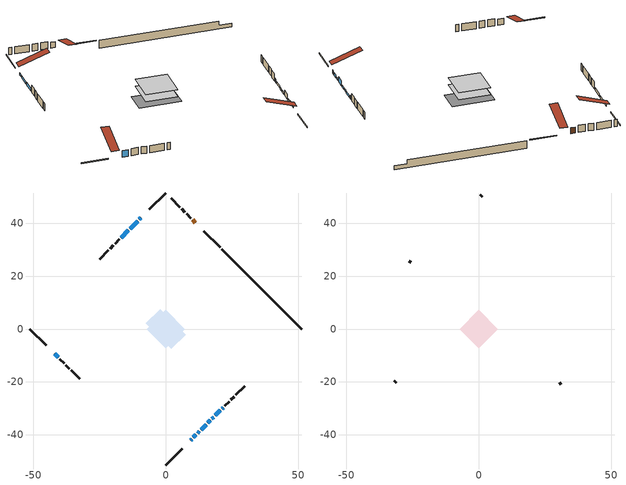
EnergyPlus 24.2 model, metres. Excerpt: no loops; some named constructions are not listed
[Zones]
conditioned space
 floor adiabatic (AdiabaticFloorConstruction): -7.23,0 0,7.23 7.23,0 0,-7.23 z1.28
 floor foundation (Slab1 construction): -7.54,2.16 -2.16,7.54 7.54,-2.16 2.16,-7.54 z-1.4
 wall outside (RimJoist1 construction): 0,-51.38 6.19,-45.19 / -51.38,0 -45.19,-6.19 / 0,51.38 -6.19,45.19 / 20.55,30.83 14.36,37.02 z1.28:1.58
 wall outside (AdiabaticWallConstruction 1): 11.19,40.19 10.13,41.25 z1.28:3.31
 wall outside (AdiabaticWallConstruction): 9.35,-42.03 9.77,-41.61 / 21.33,-30.05 21.65,-29.73 z1.28:2.5; -9.35,42.03 -9.97,41.41 z1.28:2.1; 10.43,-40.95 11.36,-40.02 z1.28:2.2; 12.02,-39.36 12.67,-38.71 / -10.62,40.76 -13.42,37.96 / 15.88,-35.5 16.82,-34.56 / 17.47,-33.91 18.12,-33.26 z1.28:1.94; 13.32,-38.06 15.22,-36.15 z1.28:3.06; -42.03,-9.35 -40.62,-10.76 z1.28:3.41; 18.77,-32.6 20.68,-30.7 z1.28:1.99; -14.08,37.3 -16.88,34.5 z1.28:2.19
 wall outside (Wall1 construction): 22.31,-29.07 23.92,-27.46 / -39.97,-11.41 -38.35,-13.03 / -17.54,33.84 -19.15,32.23 / 9.47,41.91 7.85,43.53 z1.28:3.72
 wall outside (Wall2 construction): 24.58,-26.8 25.82,-25.56 / -37.69,-13.69 -36.45,-14.93 / -19.81,31.57 -21.05,30.33 / 7.2,44.18 5.96,45.42 z1.28:3.72
 wall outside (Wall3 construction): 26.48,-24.9 29.76,-21.62 / -35.79,-15.58 -32.51,-18.87 / -21.71,29.67 -24.99,26.39 / 5.3,46.08 2.02,49.36 z1.28:3.72
 wall foundation (FoundationWall1 construction): 21.21,30.17,-1.4 21.21,30.17,1.28 48.36,3.02,1.28 48.36,3.02,-0.13 51.38,0,-0.13 51.38,0,-1.4
 window (WindowConstruction 6): 9.35,-42.03 9.77,-41.61 z1.28:2.5
 window (WindowConstruction 1): -9.35,42.03 -9.96,41.41 z1.28:2.09
 window (WindowConstruction 2): 10.43,-40.95 11.36,-40.02 z1.28:2.19
 window (WindowConstruction 3): 12.02,-39.36 12.66,-38.72 z1.28:1.94
 window (WindowConstruction 4): 13.32,-38.06 15.22,-36.16 z1.28:3.06
 window (WindowConstruction 5): -42.03,-9.35 -40.62,-10.76 z1.28:3.41
 window (WindowConstruction 8): -10.62,40.76 -13.42,37.96 z1.28:1.94
 window (WindowConstruction 9): 15.88,-35.5 16.81,-34.56 z1.28:1.94
 window (WindowConstruction 10): 17.47,-33.91 18.12,-33.26 z1.28:1.94
 window (WindowConstruction 11): 18.78,-32.6 20.68,-30.7 z1.28:1.99
 window (WindowConstruction 7): 21.33,-30.04 21.65,-29.73 z1.28:2.5
 window (WindowConstruction): -14.08,37.3 -16.88,34.5 z1.28:2.19
 door (Door): 11.19,40.19 10.13,41.25 z1.28:3.31
 ceiling adiabatic (AdiabaticFloorConstruction): 0,-7.23 7.23,0 0,7.23 -7.23,0 z1.28
attic - vented
 floor to conditioned space (Floor1 construction Reversed): -7.23,0 0,7.23 7.23,0 0,-7.23 z3.72
 wall outside (Wall4 construction): 30.42,-20.96 31.12,-20.26 / -31.86,-19.52 -31.15,-20.23 / -25.65,25.73 -26.35,25.03 / 1.36,50.02 0.66,50.72 z1.28:3.72
 roof outside (Roof1 construction): 8.7,-42.68,3.72 1.66,-35.64,7.04 -0.2,-37.5,7.04 6.84,-44.54,3.72; -42.68,-8.7,3.72 -35.64,-1.66,7.04 -37.5,0.2,7.04 -44.54,-6.84,3.72; -8.7,42.68,3.72 -1.66,35.64,7.04 0.2,37.5,7.04 -6.84,44.54,3.72; 11.85,39.53,3.72 4.81,32.49,7.04 6.67,30.63,7.04 13.71,37.67,3.72
[Material] Roughness=Rough; Thermal Absorptance=0.9
Name | Thickness {m} | Conductivity {W/m-K} | Density {kg/m3} | Specific Heat {J/kg-K} | Solar Absorptance | Visible Absorptance
ceiling loosefill ins | 0.0846667 | 0.0480833 | 16.02 | 1046.75 | 0.7 | 0.7
ceiling stud and cavity | 0.1397 | 0.0800577 | 65.682 | 1177.47 | 0.7 | 0.7
gypsum board | 0.0127 | 0.160291 | 801 | 837.4 | 0.6 | 0.6
[Construction]
Floor1 construction: ceiling loosefill ins, ceiling stud and cavity, gypsum board
[Schedule:Day:Interval]
interior lighting schedule day: No, 01:00, 0.108182, 04:00, 0.0901515, 05:00, 0.0991667, 06:00, 0.162273, 07:00, 0.270455, 08:00, 0.342576, 10:00, 0.369621, 11:00, 0.351591, 12:00, 0.333561, 13:00, 0.324545, 14:00, 0.31553, 15:00, 0.333561, 16:00, 0.369621, 17:00, 0.450758, 18:00, 0.585985, 19:00, 0.775303, 20:00, 0.955606, 21:00, 0.991667, 22:00, 0.712197, 23:00, 0.360606, 24:00, 0.162273
interior lighting schedule day 1: No, 01:00, 0.100909, 04:00, 0.0840909, 05:00, 0.0925, 06:00, 0.151364, 07:00, 0.252273, 08:00, 0.319545, 10:00, 0.344773, 11:00, 0.327955, 12:00, 0.311136, 13:00, 0.302727, 14:00, 0.294318, 15:00, 0.311136, 16:00, 0.344773, 17:00, 0.420455, 18:00, 0.546591, 19:00, 0.723182, 20:00, 0.891364, 21:00, 0.925, 22:00, 0.664318, 23:00, 0.336364, 24:00, 0.151364
interior lighting schedule day 2: No, 01:00, 0.0927273, 04:00, 0.0772727, 05:00, 0.085, 06:00, 0.139091, 07:00, 0.231818, 08:00, 0.293636, 10:00, 0.316818, 11:00, 0.301364, 12:00, 0.285909, 13:00, 0.278182, 14:00, 0.270455, 15:00, 0.285909, 16:00, 0.316818, 17:00, 0.386364, 18:00, 0.502273, 19:00, 0.664545, 20:00, 0.819091, 21:00, 0.85, 22:00, 0.610455, 23:00, 0.309091, 24:00, 0.139091
interior lighting schedule day 3: No, 01:00, 0.0845455, 04:00, 0.0704545, 05:00, 0.0775, 06:00, 0.126818, 07:00, 0.211364, 08:00, 0.267727, 10:00, 0.288864, 11:00, 0.274773, 12:00, 0.260682, 13:00, 0.253636, 14:00, 0.246591, 15:00, 0.260682, 16:00, 0.288864, 17:00, 0.352273, 18:00, 0.457955, 19:00, 0.605909, 20:00, 0.746818, 21:00, 0.775, 22:00, 0.556591, 23:00, 0.281818, 24:00, 0.126818
interior lighting schedule day 4: No, 01:00, 0.0763636, 04:00, 0.0636364, 05:00, 0.07, 06:00, 0.114545, 07:00, 0.190909, 08:00, 0.241818, 10:00, 0.260909, 11:00, 0.248182, 12:00, 0.235455, 13:00, 0.229091, 14:00, 0.222727, 15:00, 0.235455, 16:00, 0.260909, 17:00, 0.318182, 18:00, 0.413636, 19:00, 0.547273, 20:00, 0.674545, 21:00, 0.7, 22:00, 0.502727, 23:00, 0.254545, 24:00, 0.114545
interior lighting schedule day 5: No, 01:00, 0.0727273, 04:00, 0.0606061, 05:00, 0.0666667, 06:00, 0.109091, 07:00, 0.181818, 08:00, 0.230303, 10:00, 0.248485, 11:00, 0.236364, 12:00, 0.224242, 13:00, 0.218182, 14:00, 0.212121, 15:00, 0.224242, 16:00, 0.248485, 17:00, 0.30303, 18:00, 0.393939, 19:00, 0.521212, 20:00, 0.642424, 21:00, 0.666667, 22:00, 0.478788, 23:00, 0.242424, 24:00, 0.109091
interior lighting schedule day 6: No, 01:00, 0.0745455, 04:00, 0.0621212, 05:00, 0.0683333, 06:00, 0.111818, 07:00, 0.186364, 08:00, 0.236061, 10:00, 0.254697, 11:00, 0.242273, 12:00, 0.229848, 13:00, 0.223636, 14:00, 0.217424, 15:00, 0.229848, 16:00, 0.254697, 17:00, 0.310606, 18:00, 0.403788, 19:00, 0.534242, 20:00, 0.658485, 21:00, 0.683333, 22:00, 0.490758, 23:00, 0.248485, 24:00, 0.111818
interior lighting schedule day 7: No, 01:00, 0.08, 04:00, 0.0666667, 05:00, 0.0733333, 06:00, 0.12, 07:00, 0.2, 08:00, 0.253333, 10:00, 0.273333, 11:00, 0.26, 12:00, 0.246667, 13:00, 0.24, 14:00, 0.233333, 15:00, 0.246667, 16:00, 0.273333, 17:00, 0.333333, 18:00, 0.433333, 19:00, 0.573333, 20:00, 0.706667, 21:00, 0.733333, 22:00, 0.526667, 23:00, 0.266667, 24:00, 0.12
interior lighting schedule day 8: No, 01:00, 0.0890909, 04:00, 0.0742424, 05:00, 0.0816667, 06:00, 0.133636, 07:00, 0.222727, 08:00, 0.282121, 10:00, 0.304394, 11:00, 0.289545, 12:00, 0.274697, 13:00, 0.267273, 14:00, 0.259848, 15:00, 0.274697, 16:00, 0.304394, 17:00, 0.371212, 18:00, 0.482576, 19:00, 0.638485, 20:00, 0.78697, 21:00, 0.816667, 22:00, 0.586515, 23:00, 0.29697, 24:00, 0.133636
interior lighting schedule day 9: No, 01:00, 0.0972727, 04:00, 0.0810606, 05:00, 0.0891667, 06:00, 0.145909, 07:00, 0.243182, 08:00, 0.30803, 10:00, 0.332348, 11:00, 0.316136, 12:00, 0.299924, 13:00, 0.291818, 14:00, 0.283712, 15:00, 0.299924, 16:00, 0.332348, 17:00, 0.405303, 18:00, 0.526894, 19:00, 0.697121, 20:00, 0.859242, 21:00, 0.891667, 22:00, 0.640379, 23:00, 0.324242, 24:00, 0.145909
interior lighting schedule day 10: No, 01:00, 0.105455, 04:00, 0.0878788, 05:00, 0.0966667, 06:00, 0.158182, 07:00, 0.263636, 08:00, 0.333939, 10:00, 0.360303, 11:00, 0.342727, 12:00, 0.325152, 13:00, 0.316364, 14:00, 0.307576, 15:00, 0.325152, 16:00, 0.360303, 17:00, 0.439394, 18:00, 0.571212, 19:00, 0.755758, 20:00, 0.931515, 21:00, 0.966667, 22:00, 0.694242, 23:00, 0.351515, 24:00, 0.158182
interior lighting schedule day 11: No, 01:00, 0.109091, 04:00, 0.0909091, 05:00, 0.1, 06:00, 0.163636, 07:00, 0.272727, 08:00, 0.345455, 10:00, 0.372727, 11:00, 0.354545, 12:00, 0.336364, 13:00, 0.327273, 14:00, 0.318182, 15:00, 0.336364, 16:00, 0.372727, 17:00, 0.454545, 18:00, 0.590909, 19:00, 0.781818, 20:00, 0.963636, 21:00, 1, 22:00, 0.718182, 23:00, 0.363636, 24:00, 0.163636
interior lighting schedule default day; occupants schedule default day; clothes dryer schedule default day; cooking range schedule default day; mech vent bath fan 0 schedule default day; mech vent bath fan 1 schedule default day; mech vent range fan 0 schedule default day; misc plug loads schedule default day; general water use schedule default day; heating setpoint default day; cooling setpoint default day; clothes dryer exhaust 0 schedule default day; cooling season schedule day; cooling season schedule day 2; cooling season schedule default day; exterior lighting schedule default day; natural vent schedule default day: No, 24:00, 0
occupants schedule day: No, 05:00, 0.426829, 06:00, 0.719512, 07:00, 1, 08:00, 0.670732, 09:00, 0.329268, 14:00, 0.170732, 15:00, 0.231707, 16:00, 0.329268, 17:00, 0.5, 18:00, 0.670732, 19:00, 0.829268, 21:00, 1, 22:00, 0.853659, 23:00, 0.646341, 24:00, 0.426829
clothes dryer schedule day; clothes dryer exhaust 0 schedule day: No, 01:00, 0.123457, 02:00, 0.0740741, 03:00, 0.0493827, 04:00, 0.0246914, 05:00, 0.0493827, 06:00, 0.0740741, 07:00, 0.197531, 08:00, 0.395062, 09:00, 0.592593, 10:00, 0.839506, 11:00, 0.962963, 12:00, 1, 13:00, 0.91358, 14:00, 0.82716, 15:00, 0.716049, 16:00, 0.753086, 17:00, 0.679012, 18:00, 0.666667, 20:00, 0.62963, 21:00, 0.641975, 22:00, 0.666667, 23:00, 0.54321, 24:00, 0.296296
cooking range schedule day: No, 05:00, 0.0597015, 06:00, 0.11194, 07:00, 0.171642, 08:00, 0.291045, 11:00, 0.343284, 12:00, 0.402985, 13:00, 0.462687, 14:00, 0.343284, 15:00, 0.291045, 16:00, 0.402985, 17:00, 0.567164, 18:00, 1, 19:00, 0.850746, 20:00, 0.432836, 21:00, 0.291045, 22:00, 0.231343, 23:00, 0.171642, 24:00, 0.11194
mech vent bath fan 0 schedule day; mech vent bath fan 1 schedule day: No, 07:00, 0, 08:00, 1, 09:00, 0.2, 24:00, 0
mech vent range fan 0 schedule day: No, 18:00, 0, 19:00, 1, 20:00, 0.2, 24:00, 0
misc plug loads schedule day: No, 06:00, 0.705882, 07:00, 0.745098, 08:00, 0.803922, 15:00, 0.823529, 16:00, 0.862745, 17:00, 0.921569, 18:00, 0.980392, 19:00, 1, 20:00, 0.980392, 21:00, 0.941176, 22:00, 0.862745, 23:00, 0.784314, 24:00, 0.72549
general water use schedule day: No, 01:00, 0.315068, 03:00, 0.287671, 04:00, 0.342466, 05:00, 0.369863, 06:00, 0.520548, 07:00, 0.60274, 08:00, 0.534247, 10:00, 0.506849, 11:00, 0.465753, 14:00, 0.479452, 15:00, 0.534247, 16:00, 0.589041, 17:00, 0.69863, 18:00, 0.876712, 19:00, 0.890411, 20:00, 0.986301, 21:00, 1, 22:00, 0.863014, 23:00, 0.616438, 24:00, 0.465753
heating setpoint day: No, 07:00, 18, 23:00, 21, 24:00, 18
cooling setpoint day: No, 24:00, 25
cooling season schedule day 1: No, 24:00, 1
exterior lighting schedule day: No, 01:00, 0.566667, 03:00, 0.524167, 05:00, 0.495833, 06:00, 0.5525, 07:00, 0.623333, 08:00, 0.580833, 09:00, 0.439167, 10:00, 0.354167, 12:00, 0.34, 13:00, 0.354167, 14:00, 0.396667, 15:00, 0.425, 16:00, 0.495833, 17:00, 0.623333, 18:00, 0.793333, 19:00, 0.906667, 20:00, 0.963333, 21:00, 0.991667, 22:00, 0.920833, 23:00, 0.793333, 24:00, 0.665833
exterior lighting schedule day 1: No, 01:00, 0.528571, 03:00, 0.488929, 05:00, 0.4625, 06:00, 0.515357, 07:00, 0.581429, 08:00, 0.541786, 09:00, 0.409643, 10:00, 0.330357, 12:00, 0.317143, 13:00, 0.330357, 14:00, 0.37, 15:00, 0.396429, 16:00, 0.4625, 17:00, 0.581429, 18:00, 0.74, 19:00, 0.845714, 20:00, 0.898571, 21:00, 0.925, 22:00, 0.858929, 23:00, 0.74, 24:00, 0.621071
exterior lighting schedule day 10: No, 01:00, 0.552381, 03:00, 0.510952, 05:00, 0.483333, 06:00, 0.538571, 07:00, 0.607619, 08:00, 0.56619, 09:00, 0.428095, 10:00, 0.345238, 12:00, 0.331429, 13:00, 0.345238, 14:00, 0.386667, 15:00, 0.414286, 16:00, 0.483333, 17:00, 0.607619, 18:00, 0.773333, 19:00, 0.88381, 20:00, 0.939048, 21:00, 0.966667, 22:00, 0.897619, 23:00, 0.773333, 24:00, 0.649048
exterior lighting schedule day 11: No, 01:00, 0.571429, 03:00, 0.528571, 05:00, 0.5, 06:00, 0.557143, 07:00, 0.628571, 08:00, 0.585714, 09:00, 0.442857, 10:00, 0.357143, 12:00, 0.342857, 13:00, 0.357143, 14:00, 0.4, 15:00, 0.428571, 16:00, 0.5, 17:00, 0.628571, 18:00, 0.8, 19:00, 0.914286, 20:00, 0.971429, 21:00, 1, 22:00, 0.928571, 23:00, 0.8, 24:00, 0.671429
exterior lighting schedule day 2: No, 01:00, 0.485714, 03:00, 0.449286, 05:00, 0.425, 06:00, 0.473571, 07:00, 0.534286, 08:00, 0.497857, 09:00, 0.376429, 10:00, 0.303571, 12:00, 0.291429, 13:00, 0.303571, 14:00, 0.34, 15:00, 0.364286, 16:00, 0.425, 17:00, 0.534286, 18:00, 0.68, 19:00, 0.777143, 20:00, 0.825714, 21:00, 0.85, 22:00, 0.789286, 23:00, 0.68, 24:00, 0.570714
exterior lighting schedule day 3: No, 01:00, 0.442857, 03:00, 0.409643, 05:00, 0.3875, 06:00, 0.431786, 07:00, 0.487143, 08:00, 0.453929, 09:00, 0.343214, 10:00, 0.276786, 12:00, 0.265714, 13:00, 0.276786, 14:00, 0.31, 15:00, 0.332143, 16:00, 0.3875, 17:00, 0.487143, 18:00, 0.62, 19:00, 0.708571, 20:00, 0.752857, 21:00, 0.775, 22:00, 0.719643, 23:00, 0.62, 24:00, 0.520357
exterior lighting schedule day 4: No, 01:00, 0.4, 03:00, 0.37, 05:00, 0.35, 06:00, 0.39, 07:00, 0.44, 08:00, 0.41, 09:00, 0.31, 10:00, 0.25, 12:00, 0.24, 13:00, 0.25, 14:00, 0.28, 15:00, 0.3, 16:00, 0.35, 17:00, 0.44, 18:00, 0.56, 19:00, 0.64, 20:00, 0.68, 21:00, 0.7, 22:00, 0.65, 23:00, 0.56, 24:00, 0.47
exterior lighting schedule day 5: No, 01:00, 0.380952, 03:00, 0.352381, 05:00, 0.333333, 06:00, 0.371429, 07:00, 0.419048, 08:00, 0.390476, 09:00, 0.295238, 10:00, 0.238095, 12:00, 0.228571, 13:00, 0.238095, 14:00, 0.266667, 15:00, 0.285714, 16:00, 0.333333, 17:00, 0.419048, 18:00, 0.533333, 19:00, 0.609524, 20:00, 0.647619, 21:00, 0.666667, 22:00, 0.619048, 23:00, 0.533333, 24:00, 0.447619
exterior lighting schedule day 6: No, 01:00, 0.390476, 03:00, 0.36119, 05:00, 0.341667, 06:00, 0.380714, 07:00, 0.429524, 08:00, 0.400238, 09:00, 0.302619, 10:00, 0.244048, 12:00, 0.234286, 13:00, 0.244048, 14:00, 0.273333, 15:00, 0.292857, 16:00, 0.341667, 17:00, 0.429524, 18:00, 0.546667, 19:00, 0.624762, 20:00, 0.66381, 21:00, 0.683333, 22:00, 0.634524, 23:00, 0.546667, 24:00, 0.45881
exterior lighting schedule day 7: No, 01:00, 0.419048, 03:00, 0.387619, 05:00, 0.366667, 06:00, 0.408571, 07:00, 0.460952, 08:00, 0.429524, 09:00, 0.324762, 10:00, 0.261905, 12:00, 0.251429, 13:00, 0.261905, 14:00, 0.293333, 15:00, 0.314286, 16:00, 0.366667, 17:00, 0.460952, 18:00, 0.586667, 19:00, 0.670476, 20:00, 0.712381, 21:00, 0.733333, 22:00, 0.680952, 23:00, 0.586667, 24:00, 0.492381
exterior lighting schedule day 8: No, 01:00, 0.466667, 03:00, 0.431667, 05:00, 0.408333, 06:00, 0.455, 07:00, 0.513333, 08:00, 0.478333, 09:00, 0.361667, 10:00, 0.291667, 12:00, 0.28, 13:00, 0.291667, 14:00, 0.326667, 15:00, 0.35, 16:00, 0.408333, 17:00, 0.513333, 18:00, 0.653333, 19:00, 0.746667, 20:00, 0.793333, 21:00, 0.816667, 22:00, 0.758333, 23:00, 0.653333, 24:00, 0.548333
exterior lighting schedule day 9: No, 01:00, 0.509524, 03:00, 0.47131, 05:00, 0.445833, 06:00, 0.496786, 07:00, 0.560476, 08:00, 0.522262, 09:00, 0.394881, 10:00, 0.318452, 12:00, 0.305714, 13:00, 0.318452, 14:00, 0.356667, 15:00, 0.382143, 16:00, 0.445833, 17:00, 0.560476, 18:00, 0.713333, 19:00, 0.815238, 20:00, 0.86619, 21:00, 0.891667, 22:00, 0.827976, 23:00, 0.713333, 24:00, 0.59869
[Schedule:Week:Daily]
heating setpoint Week Rule - Jan1-Dec31: heating setpoint day, heating setpoint day, heating setpoint day, heating setpoint day, heating setpoint day, heating setpoint day, heating setpoint day, heating setpoint default day, heating setpoint default day, heating setpoint default day, heating setpoint default day, heating setpoint default day
cooling season schedule Week Rule - Jun3-Sep29: cooling season schedule day 1, cooling season schedule day 1, cooling season schedule day 1, cooling season schedule day 1, cooling season schedule day 1, cooling season schedule day 1, cooling season schedule day 1, cooling season schedule default day, cooling season schedule default day, cooling season schedule default day, cooling season schedule default day, cooling season schedule default day
cooling season schedule Week Rule - Sep30-Oct6: cooling season schedule day 1, cooling season schedule day 2, cooling season schedule day 2, cooling season schedule day 2, cooling season schedule day 2, cooling season schedule day 2, cooling season schedule day 2, cooling season schedule default day, cooling season schedule default day, cooling season schedule default day, cooling season schedule default day, cooling season schedule default day
cooling season schedule Week Rule - Oct7-Dec31: cooling season schedule day 2, cooling season schedule day 2, cooling season schedule day 2, cooling season schedule day 2, cooling season schedule day 2, cooling season schedule day 2, cooling season schedule day 2, cooling season schedule default day, cooling season schedule default day, cooling season schedule default day, cooling season schedule default day, cooling season schedule default day
exterior lighting schedule Week Rule - Aug26-Sep1: exterior lighting schedule day 7, exterior lighting schedule day 7, exterior lighting schedule day 7, exterior lighting schedule day 7, exterior lighting schedule day 7, exterior lighting schedule day 7, exterior lighting schedule day 8, exterior lighting schedule default day, exterior lighting schedule default day, exterior lighting schedule default day, exterior lighting schedule default day, exterior lighting schedule default day
exterior lighting schedule Week Rule - Sep2-Sep29: exterior lighting schedule day 8, exterior lighting schedule day 8, exterior lighting schedule day 8, exterior lighting schedule day 8, exterior lighting schedule day 8, exterior lighting schedule day 8, exterior lighting schedule day 8, exterior lighting schedule default day, exterior lighting schedule default day, exterior lighting schedule default day, exterior lighting schedule default day, exterior lighting schedule default day
exterior lighting schedule Week Rule - Sep30-Oct6: exterior lighting schedule day 8, exterior lighting schedule day 9, exterior lighting schedule day 9, exterior lighting schedule day 9, exterior lighting schedule day 9, exterior lighting schedule day 9, exterior lighting schedule day 9, exterior lighting schedule default day, exterior lighting schedule default day, exterior lighting schedule default day, exterior lighting schedule default day, exterior lighting schedule default day
exterior lighting schedule Week Rule - Oct7-Oct27: exterior lighting schedule day 9, exterior lighting schedule day 9, exterior lighting schedule day 9, exterior lighting schedule day 9, exterior lighting schedule day 9, exterior lighting schedule day 9, exterior lighting schedule day 9, exterior lighting schedule default day, exterior lighting schedule default day, exterior lighting schedule default day, exterior lighting schedule default day, exterior lighting schedule default day
exterior lighting schedule Week Rule - Oct28-Nov3: exterior lighting schedule day 9, exterior lighting schedule day 9, exterior lighting schedule day 9, exterior lighting schedule day 9, exterior lighting schedule day 10, exterior lighting schedule day 10, exterior lighting schedule day 10, exterior lighting schedule default day, exterior lighting schedule default day, exterior lighting schedule default day, exterior lighting schedule default day, exterior lighting schedule default day
exterior lighting schedule Week Rule - Nov4-Nov24: exterior lighting schedule day 10, exterior lighting schedule day 10, exterior lighting schedule day 10, exterior lighting schedule day 10, exterior lighting schedule day 10, exterior lighting schedule day 10, exterior lighting schedule day 10, exterior lighting schedule default day, exterior lighting schedule default day, exterior lighting schedule default day, exterior lighting schedule default day, exterior lighting schedule default day
exterior lighting schedule Week Rule - Nov25-Dec1: exterior lighting schedule day 10, exterior lighting schedule day 10, exterior lighting schedule day 10, exterior lighting schedule day 10, exterior lighting schedule day 10, exterior lighting schedule day 10, exterior lighting schedule day 11, exterior lighting schedule default day, exterior lighting schedule default day, exterior lighting schedule default day, exterior lighting schedule default day, exterior lighting schedule default day
exterior lighting schedule Week Rule - Dec2-Dec31: exterior lighting schedule day 11, exterior lighting schedule day 11, exterior lighting schedule day 11, exterior lighting schedule day 11, exterior lighting schedule day 11, exterior lighting schedule day 11, exterior lighting schedule day 11, exterior lighting schedule default day, exterior lighting schedule default day, exterior lighting schedule default day, exterior lighting schedule default day, exterior lighting schedule default day
natural vent schedule Week Rule - Jan1-Dec31: natural vent schedule default day, natural vent schedule default day, natural vent schedule default day, natural vent schedule default day, natural vent schedule default day, natural vent schedule default day, natural vent schedule default day, natural vent schedule default day, natural vent schedule default day, natural vent schedule default day, natural vent schedule default day, natural vent schedule default day
